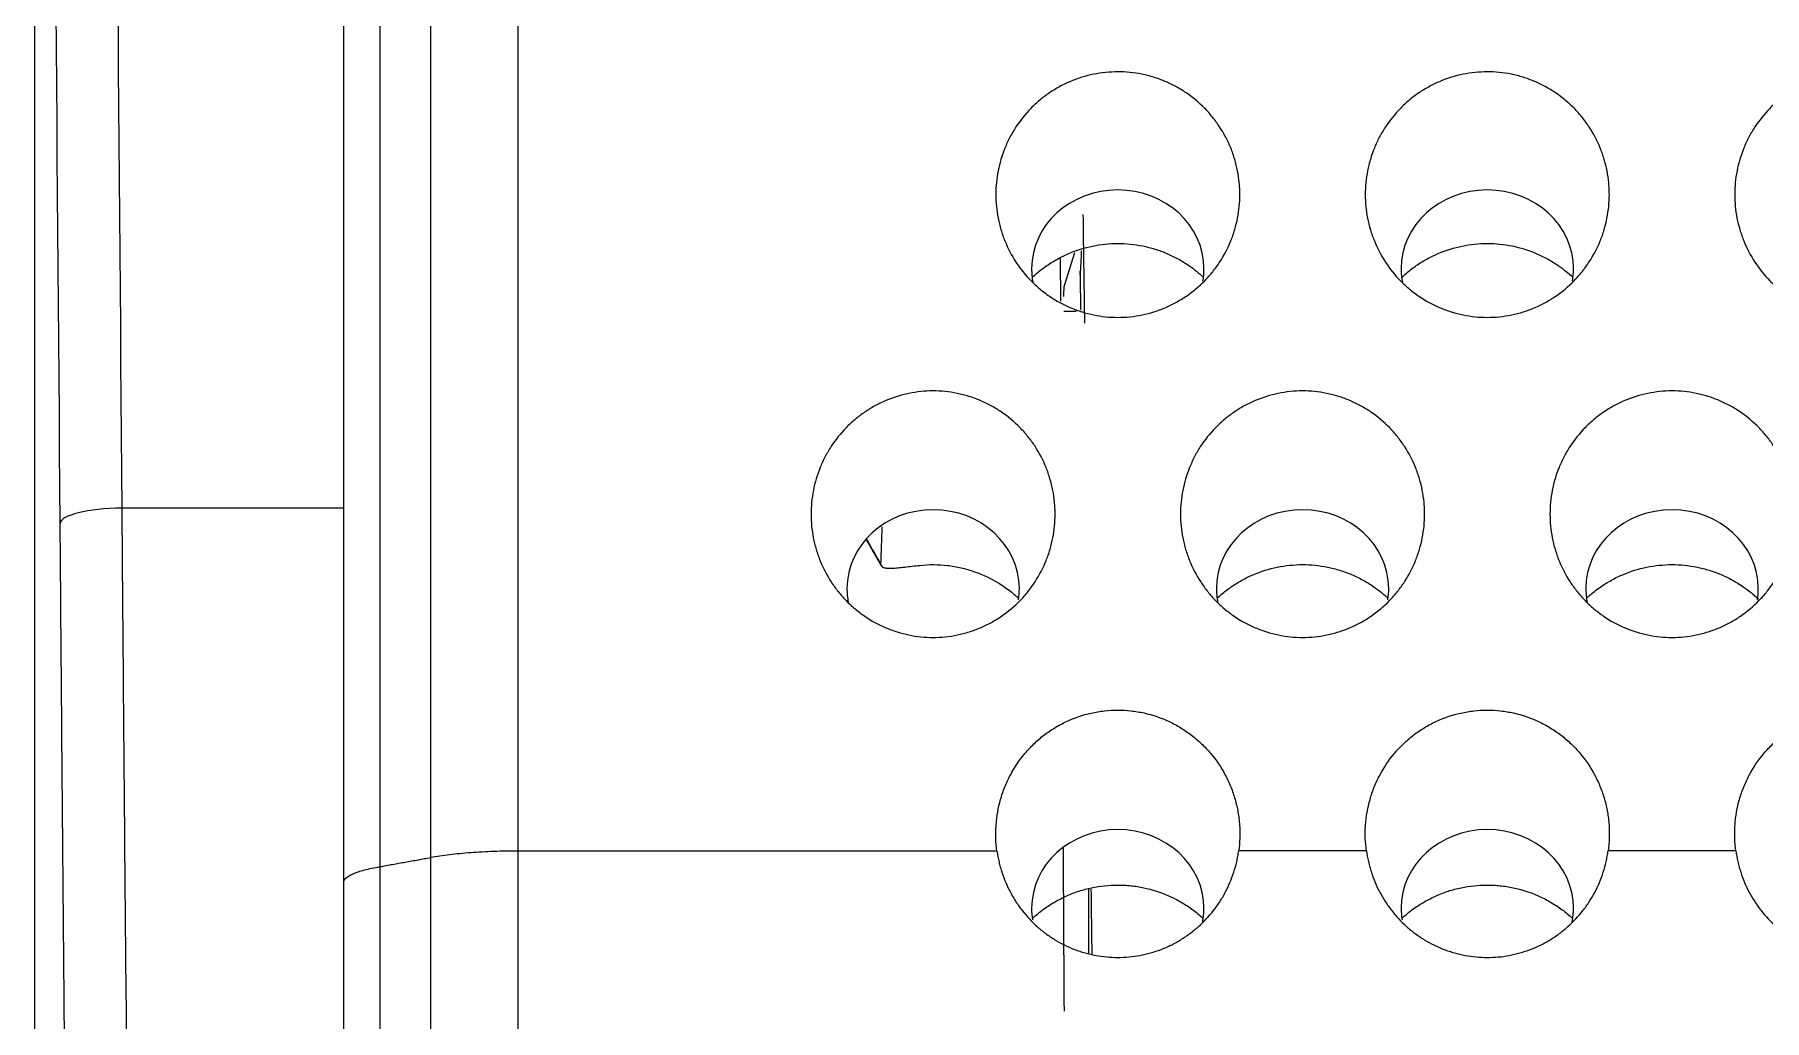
# Model space of a CAD drawing. Header units: millimetres. Extents: x 70151 to 230897, y 35202 to 113211.
# Drawn here: x 178099.42 to 178113.41, y 69215.44 to 69223.41 of the extents above; entities that cross this region are included whole.
import ezdxf

# ---------------------------------------------------------------- set-up
doc = ezdxf.new("R2010")
doc.units = ezdxf.units.MM
doc.header["$LTSCALE"] = 50
doc.layers.add('2-con', color=2, linetype='Continuous')
doc.layers.add('mark-B', color=2, linetype='Continuous', lineweight=20)

# ---------------------------------------------------------------- blocks, each defined once
blk = doc.blocks.new('무풍1WAY 대형')
at = {"layer": 'mark-B'}
for p, q in [((546.971, -457.054), (546.971, -456.534)), ((552.993, -460.133), (554.788, -460.133)), ((547.2, -462.153), (547.198, -461.808)), ((547.084, -462.199), (547.168, -461.932))]:
    blk.add_line(p, q, dxfattribs=at)
for centre, major_axis, ratio, start_param, end_param in [((546.441, -471.105), (0, -44.315), 0.017455, 1.885511, 1.917075), ((543.746, -456.896), (0.697, 0), 0.913545, 2.968508, 3.141588), ((543.746, -456.896), (0.697, 0), 0.913545, 0, 0.149028), ((546.734, -456.896), (0.697, 0), 0.913545, 2.968508, 3.141588), ((546.734, -456.896), (0.697, 0), 0.913545, 0, 0.149028), ((543.746, -456.896), (0.697, 0), 0.913545, 3.141596, 6.283185), ((546.734, -456.896), (0.697, 0), 0.913545, 3.141596, 6.283185), ((542.252, -459.483), (0.697, 0), 0.913545, 2.998943, 3.141588), ((542.252, -459.483), (0.697, 0), 0.913545, 3.141596, 6.283185), ((542.252, -459.483), (0.697, 0), 0.913545, 0, 0.175044), ((545.24, -459.483), (0.697, 0), 0.913545, 2.998943, 3.141588), ((545.24, -459.483), (0.697, 0), 0.913545, 3.141596, 6.283185), ((545.24, -459.483), (0.697, 0), 0.913545, 0, 0.175044), ((548.227, -459.483), (0.697, 0), 0.913545, 2.998943, 3.141588), ((548.227, -459.483), (0.697, 0), 0.913545, 3.141596, 6.283185), ((548.227, -459.483), (0.697, 0), 0.913545, 0, 0.175044), ((554.788, -460.011), (0.498, 0.004), 0.244825, 4.710494, 6.265184), ((547.167, -461.136), (0, -0.797), 0.017455, 0.055724, 0.477295), ((543.746, -462.07), (0.697, 0), 0.913545, 2.982841, 3.141588), ((543.746, -462.07), (0.697, 0), 0.913545, 0, 0.173571), ((546.734, -462.07), (0.697, 0), 0.913545, 2.982841, 3.141588), ((546.734, -462.07), (0.697, 0), 0.913545, 0, 0.173571), ((543.746, -462.07), (0.697, 0), 0.913545, 3.141596, 6.283185), ((546.734, -462.07), (0.697, 0), 0.913545, 3.141596, 6.283185)]:
    blk.add_ellipse(centre, major_axis=major_axis, ratio=ratio, start_param=start_param, end_param=end_param, dxfattribs=at)
for points, degree in [([(552.701, -457.233), (552.701, -444.112), (552.702, -430.948), (552.702, -417.749)], 3), ([(552.289, -417.913), (552.289, -431.081), (552.289, -444.215), (552.289, -457.307)], 3), ([(552.701, -457.233), (552.289, -457.307)], 1), ([(541.736, -457.36), (542.08, -457.36), (542.425, -457.36), (542.769, -457.36)], 3), ([(544.723, -457.36), (545.068, -457.36), (545.412, -457.36), (545.756, -457.36)], 3), ([(547.711, -457.359), (547.781, -457.359), (547.852, -457.359), (547.922, -457.359)], 3), ([(547.922, -457.359), (549.143, -457.359), (550.364, -457.359), (551.585, -457.359)], 3), ([(548.649, -459.677), (548.646, -459.779), (548.642, -459.881), (548.639, -459.982)], 3), ([(548.767, -459.875), (548.706, -459.77), (548.646, -459.665)], 2), ([(555.286, -460.01), (555.335, -466.321), (555.388, -472.632), (555.444, -478.943)], 3), ([(554.946, -479.067), (554.89, -472.756), (554.837, -466.444), (554.788, -460.133)], 3), ([(547.029, -462.215), (547.032, -462.148), (547.036, -462.082), (547.039, -462.016)], 3), ([(547.039, -462.016), (547.038, -462.053)], 1)]:
    blk.add_open_spline(points, degree=degree, dxfattribs=at)
for points, knots in [([(551.585, -457.359), (551.585, -457.179), (551.585, -456.82), (551.585, -456.281), (551.585, -455.743), (551.585, -455.205), (551.585, -454.667), (551.585, -454.13), (551.585, -453.593), (551.585, -453.056), (551.585, -452.52), (551.585, -451.984), (551.585, -451.448), (551.585, -450.913), (551.585, -450.378), (551.585, -449.843), (551.585, -449.309), (551.585, -448.775), (551.585, -448.241), (551.585, -447.708), (551.585, -447.174), (551.585, -446.642), (551.585, -446.109), (551.585, -445.577), (551.585, -445.045), (551.585, -444.514), (551.585, -443.983), (551.585, -443.452), (551.585, -442.922), (551.585, -442.391), (551.585, -441.862), (551.585, -441.332), (551.585, -440.803), (551.585, -440.274), (551.585, -439.746), (551.585, -439.218), (551.585, -438.69), (551.585, -438.162), (551.585, -437.635), (551.585, -437.108), (551.585, -436.582), (551.585, -436.056), (551.585, -435.53), (551.585, -435.004), (551.585, -434.479), (551.585, -433.955), (551.585, -433.43), (551.585, -432.906), (551.585, -432.382), (551.585, -431.859), (551.585, -431.335), (551.585, -430.813), (551.585, -430.29), (551.585, -429.768), (551.585, -429.246), (551.585, -428.725), (551.585, -428.204), (551.585, -427.683), (551.585, -427.162), (551.585, -426.642), (551.585, -426.122), (551.585, -425.603), (551.585, -425.084), (551.585, -424.565), (551.585, -424.047), (551.585, -423.528), (551.585, -423.011), (551.585, -422.493), (551.585, -421.976), (551.585, -421.459), (551.585, -420.943), (551.585, -420.427), (551.585, -419.911), (551.585, -419.396), (551.585, -418.881), (551.585, -418.366), (551.585, -418.023), (551.585, -417.851)], [0, 0, 0, 0, 0.013683, 0.027356, 0.04102, 0.054675, 0.06832, 0.081956, 0.095582, 0.109198, 0.122806, 0.136404, 0.149992, 0.163571, 0.17714, 0.1907, 0.204251, 0.217792, 0.231324, 0.244846, 0.258359, 0.271862, 0.285356, 0.29884, 0.312315, 0.325781, 0.339237, 0.352683, 0.366121, 0.379548, 0.392967, 0.406376, 0.419775, 0.433165, 0.446545, 0.459916, 0.473278, 0.48663, 0.499973, 0.513306, 0.52663, 0.539944, 0.553249, 0.566545, 0.579831, 0.593108, 0.606375, 0.619633, 0.632881, 0.64612, 0.659349, 0.672569, 0.68578, 0.698981, 0.712172, 0.725354, 0.738527, 0.751691, 0.764844, 0.777989, 0.791124, 0.804249, 0.817365, 0.830472, 0.843569, 0.856657, 0.869736, 0.882804, 0.895864, 0.908914, 0.921955, 0.934986, 0.948007, 0.96102, 0.974023, 0.987016, 1, 1, 1, 1]), ([(552.993, -442.018), (552.993, -442.192), (552.993, -442.539), (552.993, -443.06), (552.993, -443.581), (552.993, -444.102), (552.993, -444.622), (552.993, -445.143), (552.993, -445.664), (552.993, -446.184), (552.993, -446.705), (552.993, -447.226), (552.993, -447.746), (552.993, -448.266), (552.993, -448.787), (552.993, -449.307), (552.993, -449.828), (552.993, -450.348), (552.993, -450.868), (552.993, -451.388), (552.993, -451.909), (552.993, -452.429), (552.993, -452.949), (552.993, -453.469), (552.993, -453.989), (552.993, -454.509), (552.993, -455.029), (552.993, -455.549), (552.993, -456.068), (552.993, -456.588), (552.993, -456.935), (552.993, -457.108)], [0, 0, 0, 0, 0.034483, 0.068965, 0.103448, 0.13793, 0.172413, 0.206896, 0.241378, 0.275861, 0.310343, 0.344826, 0.379309, 0.413791, 0.448274, 0.482757, 0.51724, 0.551722, 0.586205, 0.620688, 0.655171, 0.689654, 0.724136, 0.758619, 0.793102, 0.827585, 0.862068, 0.896551, 0.931034, 0.965517, 1, 1, 1, 1]), ([(555.121, -445.094), (555.129, -445.663), (555.146, -446.815), (555.162, -447.993), (555.185, -449.78), (555.2, -450.997), (555.228, -453.483), (555.241, -454.752), (555.259, -456.694), (555.27, -458.001), (555.281, -459.336), (555.286, -460.01)], [0, 0, 0, 0, 0.125, 0.25, 0.25, 0.5, 0.5, 0.75, 0.75, 0.875, 1, 1, 1, 1]), ([(554.788, -460.133), (554.783, -459.467), (554.772, -458.147), (554.761, -456.854), (554.743, -454.933), (554.73, -453.678), (554.702, -451.219), (554.688, -450.015), (554.664, -448.248), (554.648, -447.083), (554.632, -445.944), (554.623, -445.381)], [0, 0, 0, 0, 0.125, 0.25, 0.25, 0.5, 0.5, 0.75, 0.75, 0.875, 1, 1, 1, 1]), ([(555.493, -488.059), (555.493, -485.014), (555.493, -481.958), (555.493, -476.339), (555.493, -473.779), (555.493, -469.929), (555.493, -468.643), (555.493, -466.713), (555.493, -466.069), (555.493, -465.102), (555.493, -464.78), (555.493, -464.296), (555.493, -464.135), (555.493, -463.812), (555.493, -463.64), (555.493, -463.339), (555.493, -463.209), (555.493, -462.925), (555.493, -462.781), (555.493, -462.346), (555.493, -462.051), (555.493, -461.148), (555.493, -460.523), (555.493, -459.229), (555.493, -458.56), (555.493, -457.522), (555.493, -457.171), (555.493, -456.635), (555.493, -456.455), (555.493, -456.183), (555.493, -456.092), (555.493, -455.91), (555.493, -455.808), (555.493, -455.644), (555.493, -455.581), (555.493, -455.435), (555.493, -455.362), (555.493, -455.142), (555.493, -454.994), (555.493, -454.547), (555.493, -454.245), (555.493, -453.324), (555.493, -452.693), (555.493, -451.395), (555.493, -450.729), (555.493, -449.703), (555.493, -449.356), (555.493, -448.83), (555.493, -448.654), (555.493, -448.299), (555.493, -448.112), (555.493, -447.94)], [0, 0, 0, 0, 0.23099, 0.23099, 0.423242, 0.423242, 0.519369, 0.519369, 0.567432, 0.567432, 0.591463, 0.591463, 0.603479, 0.603479, 0.615495, 0.615495, 0.627511, 0.627511, 0.639526, 0.639526, 0.663558, 0.663558, 0.711621, 0.711621, 0.759684, 0.759684, 0.783716, 0.783716, 0.795732, 0.795732, 0.80174, 0.80174, 0.807748, 0.807748, 0.813755, 0.813755, 0.819763, 0.819763, 0.831779, 0.831779, 0.855811, 0.855811, 0.903874, 0.903874, 0.951937, 0.951937, 0.975969, 0.975969, 0.987984, 0.987984, 1, 1, 1, 1]), ([(541.736, -457.36), (541.732, -457.331), (541.726, -457.302), (541.717, -457.259), (541.713, -457.244), (541.705, -457.216), (541.701, -457.202), (541.678, -457.132), (541.656, -457.078), (541.614, -457), (541.599, -456.975), (541.575, -456.937), (541.567, -456.925), (541.55, -456.901), (541.541, -456.889), (541.495, -456.831), (541.455, -456.788), (541.389, -456.729), (541.366, -456.71), (541.33, -456.683), (541.318, -456.675), (541.293, -456.658), (541.281, -456.65), (541.218, -456.611), (541.165, -456.585), (541.095, -456.558), (541.081, -456.553), (541.053, -456.544), (541.038, -456.54), (540.995, -456.527), (540.966, -456.52), (540.878, -456.504), (540.819, -456.499), (540.73, -456.499), (540.699, -456.5), (540.64, -456.505), (540.61, -456.509), (540.523, -456.526), (540.465, -456.542), (540.396, -456.569), (540.382, -456.574), (540.354, -456.586), (540.314, -456.605), (540.249, -456.641), (540.2, -456.674), (540.164, -456.701), (540.152, -456.71), (540.129, -456.728), (540.118, -456.738), (540.062, -456.788), (540.022, -456.831), (539.968, -456.9), (539.95, -456.924), (539.918, -456.974), (539.903, -457), (539.862, -457.078), (539.839, -457.132), (539.812, -457.216), (539.804, -457.244), (539.794, -457.287), (539.791, -457.302), (539.786, -457.331), (539.783, -457.345), (539.781, -457.36)], [0, 0, 0, 0, 0.03125, 0.03125, 0.046875, 0.046875, 0.0625, 0.0625, 0.125, 0.125, 0.15625, 0.15625, 0.171875, 0.171875, 0.1875, 0.1875, 0.25, 0.25, 0.28125, 0.28125, 0.296875, 0.296875, 0.3125, 0.3125, 0.375, 0.375, 0.390625, 0.390625, 0.40625, 0.40625, 0.4375, 0.4375, 0.5, 0.5, 0.53125, 0.53125, 0.5625, 0.5625, 0.625, 0.625, 0.640625, 0.640625, 0.65625, 0.6875, 0.71875, 0.71875, 0.734375, 0.734375, 0.75, 0.75, 0.8125, 0.8125, 0.84375, 0.84375, 0.875, 0.875, 0.9375, 0.9375, 0.96875, 0.96875, 0.984375, 0.984375, 1, 1, 1, 1]), ([(544.723, -457.36), (544.719, -457.331), (544.714, -457.302), (544.704, -457.259), (544.7, -457.244), (544.693, -457.216), (544.688, -457.202), (544.666, -457.132), (544.643, -457.078), (544.602, -457), (544.587, -456.975), (544.563, -456.937), (544.554, -456.925), (544.537, -456.901), (544.528, -456.889), (544.483, -456.831), (544.443, -456.788), (544.377, -456.729), (544.354, -456.71), (544.318, -456.683), (544.305, -456.675), (544.281, -456.658), (544.268, -456.65), (544.205, -456.611), (544.152, -456.585), (544.083, -456.558), (544.069, -456.553), (544.04, -456.544), (544.026, -456.54), (543.983, -456.527), (543.954, -456.52), (543.866, -456.504), (543.807, -456.499), (543.717, -456.499), (543.687, -456.5), (543.627, -456.505), (543.598, -456.509), (543.51, -456.526), (543.453, -456.542), (543.383, -456.569), (543.369, -456.574), (543.342, -456.586), (543.301, -456.605), (543.236, -456.641), (543.187, -456.674), (543.152, -456.701), (543.14, -456.71), (543.117, -456.728), (543.105, -456.738), (543.05, -456.788), (543.009, -456.831), (542.955, -456.9), (542.938, -456.924), (542.906, -456.974), (542.891, -457), (542.849, -457.078), (542.826, -457.132), (542.799, -457.216), (542.792, -457.244), (542.782, -457.287), (542.779, -457.302), (542.773, -457.331), (542.771, -457.345), (542.769, -457.36)], [0, 0, 0, 0, 0.03125, 0.03125, 0.046875, 0.046875, 0.0625, 0.0625, 0.125, 0.125, 0.15625, 0.15625, 0.171875, 0.171875, 0.1875, 0.1875, 0.25, 0.25, 0.28125, 0.28125, 0.296875, 0.296875, 0.3125, 0.3125, 0.375, 0.375, 0.390625, 0.390625, 0.40625, 0.40625, 0.4375, 0.4375, 0.5, 0.5, 0.53125, 0.53125, 0.5625, 0.5625, 0.625, 0.625, 0.640625, 0.640625, 0.65625, 0.6875, 0.71875, 0.71875, 0.734375, 0.734375, 0.75, 0.75, 0.8125, 0.8125, 0.84375, 0.84375, 0.875, 0.875, 0.9375, 0.9375, 0.96875, 0.96875, 0.984375, 0.984375, 1, 1, 1, 1]), ([(547.711, -457.359), (547.707, -457.33), (547.701, -457.301), (547.691, -457.258), (547.688, -457.244), (547.68, -457.215), (547.676, -457.201), (547.653, -457.131), (547.63, -457.077), (547.589, -457), (547.574, -456.974), (547.55, -456.937), (547.542, -456.925), (547.524, -456.9), (547.515, -456.889), (547.47, -456.83), (547.43, -456.788), (547.364, -456.729), (547.341, -456.71), (547.305, -456.683), (547.293, -456.674), (547.268, -456.658), (547.255, -456.65), (547.192, -456.611), (547.139, -456.585), (547.07, -456.558), (547.056, -456.553), (547.027, -456.544), (547.013, -456.539), (546.97, -456.527), (546.941, -456.52), (546.853, -456.504), (546.794, -456.499), (546.704, -456.499), (546.674, -456.5), (546.614, -456.505), (546.585, -456.51), (546.497, -456.526), (546.44, -456.542), (546.37, -456.569), (546.356, -456.574), (546.329, -456.586), (546.289, -456.605), (546.224, -456.641), (546.175, -456.674), (546.139, -456.701), (546.127, -456.71), (546.104, -456.729), (546.093, -456.738), (546.037, -456.788), (545.997, -456.831), (545.943, -456.9), (545.925, -456.924), (545.893, -456.974), (545.878, -457), (545.837, -457.078), (545.814, -457.132), (545.787, -457.216), (545.779, -457.244), (545.769, -457.287), (545.766, -457.302), (545.761, -457.331), (545.758, -457.345), (545.756, -457.36)], [0, 0, 0, 0, 0.03125, 0.03125, 0.046875, 0.046875, 0.0625, 0.0625, 0.125, 0.125, 0.15625, 0.15625, 0.171875, 0.171875, 0.1875, 0.1875, 0.25, 0.25, 0.28125, 0.28125, 0.296875, 0.296875, 0.3125, 0.3125, 0.375, 0.375, 0.390625, 0.390625, 0.40625, 0.40625, 0.4375, 0.4375, 0.5, 0.5, 0.53125, 0.53125, 0.5625, 0.5625, 0.625, 0.625, 0.640625, 0.640625, 0.65625, 0.6875, 0.71875, 0.71875, 0.734375, 0.734375, 0.75, 0.75, 0.8125, 0.8125, 0.84375, 0.84375, 0.875, 0.875, 0.9375, 0.9375, 0.96875, 0.96875, 0.984375, 0.984375, 1, 1, 1, 1]), ([(546.951, -457.051), (546.951, -457.051), (546.951, -457.05), (546.95, -456.933), (546.948, -456.819), (546.946, -456.648), (546.945, -456.592), (546.944, -456.532), (546.944, -456.529), (546.944, -456.525)], [0, 0, 0, 0, 0.004268, 0.004268, 0.655101, 0.655101, 0.980517, 0.980517, 1, 1, 1, 1]), ([(544.437, -456.814), (544.407, -456.842), (544.376, -456.867), (544.328, -456.902), (544.313, -456.912), (544.284, -456.931), (544.238, -456.958), (544.16, -456.998), (544.094, -457.024), (544.044, -457.04), (544.027, -457.045), (543.993, -457.054), (543.975, -457.058), (543.888, -457.077), (543.818, -457.084), (543.73, -457.084), (543.712, -457.084), (543.677, -457.082), (543.659, -457.081), (543.606, -457.075), (543.571, -457.07), (543.467, -457.048), (543.4, -457.026), (543.303, -456.983), (543.271, -456.967), (543.21, -456.932), (543.151, -456.894), (543.096, -456.85), (543.066, -456.824), (543.063, -456.821), (543.06, -456.818)], [0, 0, 0, 0, 0.081181, 0.081181, 0.116188, 0.116188, 0.151194, 0.221208, 0.291221, 0.291221, 0.326227, 0.326227, 0.361234, 0.361234, 0.501261, 0.501261, 0.536267, 0.536267, 0.571274, 0.571274, 0.641287, 0.641287, 0.781314, 0.781314, 0.851327, 0.851327, 0.921341, 0.991354, 0.991354, 1, 1, 1, 1]), ([(547.424, -456.814), (547.395, -456.842), (547.363, -456.867), (547.316, -456.902), (547.301, -456.912), (547.271, -456.931), (547.226, -456.958), (547.148, -456.998), (547.082, -457.024), (547.031, -457.04), (547.014, -457.045), (546.98, -457.054), (546.963, -457.058), (546.876, -457.077), (546.806, -457.084), (546.718, -457.084), (546.7, -457.084), (546.664, -457.082), (546.647, -457.081), (546.593, -457.075), (546.558, -457.07), (546.455, -457.048), (546.388, -457.026), (546.29, -456.983), (546.259, -456.967), (546.197, -456.932), (546.138, -456.894), (546.083, -456.85), (546.054, -456.824), (546.051, -456.821), (546.047, -456.818)], [0, 0, 0, 0, 0.08118, 0.08118, 0.116187, 0.116187, 0.151194, 0.221207, 0.29122, 0.29122, 0.326227, 0.326227, 0.361234, 0.361234, 0.50126, 0.50126, 0.536267, 0.536267, 0.571274, 0.571274, 0.641287, 0.641287, 0.781314, 0.781314, 0.851327, 0.851327, 0.92134, 0.991354, 0.991354, 1, 1, 1, 1]), ([(552.993, -457.108), (552.993, -457.119), (552.987, -457.131), (552.961, -457.154), (552.942, -457.165), (552.892, -457.187), (552.861, -457.197), (552.789, -457.216), (552.747, -457.225), (552.701, -457.233)], [0, 0, 0, 0, 0.25, 0.25, 0.5, 0.5, 0.75, 0.75, 1, 1, 1, 1]), ([(552.993, -457.108), (552.993, -457.203), (552.993, -457.393), (552.993, -457.679), (552.993, -457.964), (552.993, -458.25), (552.993, -458.535), (552.993, -458.82), (552.993, -459.106), (552.993, -459.391), (552.993, -459.676), (552.993, -459.961), (552.993, -460.246), (552.993, -460.531), (552.993, -460.816), (552.993, -461.101), (552.993, -461.386), (552.993, -461.671), (552.993, -461.955), (552.993, -462.24), (552.993, -462.525), (552.993, -462.809), (552.993, -463.094), (552.993, -463.378), (552.993, -463.662), (552.993, -463.947), (552.993, -464.231), (552.993, -464.515), (552.993, -464.799), (552.993, -465.084), (552.993, -465.368), (552.993, -465.652), (552.993, -465.936), (552.993, -466.22), (552.993, -466.503), (552.993, -466.787), (552.993, -467.071), (552.993, -467.355), (552.993, -467.638), (552.993, -467.922), (552.993, -468.205), (552.993, -468.489), (552.993, -468.772), (552.993, -469.055), (552.993, -469.339), (552.993, -469.622), (552.993, -469.905), (552.993, -470.188), (552.993, -470.471), (552.993, -470.754), (552.993, -471.037), (552.993, -471.32), (552.993, -471.602), (552.993, -471.885), (552.993, -472.168), (552.993, -472.45), (552.993, -472.733), (552.993, -473.015), (552.993, -473.298), (552.993, -473.58), (552.993, -473.862), (552.993, -474.145), (552.993, -474.427), (552.993, -474.709), (552.993, -474.991), (552.993, -475.273), (552.993, -475.555), (552.993, -476.05), (552.993, -477.07), (552.993, -478.924), (552.993, -481.706), (552.993, -484.168), (552.993, -485.992), (552.993, -486.863), (552.993, -487.701), (552.993, -488.506), (552.993, -489.278), (552.993, -490.017), (552.993, -490.723), (552.993, -491.396), (552.993, -492.036), (552.993, -492.643), (552.993, -493.218), (552.993, -493.76), (552.993, -494.11), (552.993, -494.28)], [0, 0, 0, 0, 0.007577, 0.015155, 0.022732, 0.030309, 0.037887, 0.045464, 0.053041, 0.060618, 0.068195, 0.075772, 0.083349, 0.090927, 0.098504, 0.10608, 0.113657, 0.121234, 0.128811, 0.136388, 0.143965, 0.151542, 0.159119, 0.166695, 0.174272, 0.181849, 0.189426, 0.197002, 0.204579, 0.212156, 0.219732, 0.227309, 0.234885, 0.242462, 0.250039, 0.257615, 0.265192, 0.272768, 0.280345, 0.287921, 0.295498, 0.303074, 0.31065, 0.318227, 0.325803, 0.33338, 0.340956, 0.348532, 0.356109, 0.363685, 0.371262, 0.378838, 0.386414, 0.393991, 0.401567, 0.409143, 0.41672, 0.424296, 0.431872, 0.439449, 0.447025, 0.454601, 0.462177, 0.469754, 0.47733, 0.484906, 0.492483, 0.500059, 0.52485, 0.574775, 0.649835, 0.750029, 0.774561, 0.798208, 0.820972, 0.842852, 0.863849, 0.883961, 0.90319, 0.921534, 0.938995, 0.955572, 0.971266, 0.986075, 1, 1, 1, 1]), ([(552.701, -494.49), (552.702, -492.962), (552.702, -491.432), (552.702, -488.364), (552.702, -486.058), (552.702, -483.744), (552.702, -482.2), (552.702, -481.427), (552.702, -479.106), (552.702, -477.556), (552.701, -474.449), (552.701, -472.893), (552.701, -469.775), (552.701, -468.213), (552.701, -465.085), (552.701, -463.518), (552.701, -460.379), (552.701, -458.807), (552.701, -457.233)], [0, 0, 0, 0, 0.125, 0.125, 0.25, 0.3125, 0.3125, 0.375, 0.375, 0.5, 0.5, 0.625, 0.625, 0.75, 0.75, 0.875, 0.875, 1, 1, 1, 1]), ([(541.736, -457.359), (541.741, -457.394), (541.744, -457.429), (541.745, -457.481), (541.746, -457.499), (541.745, -457.534), (541.744, -457.552), (541.738, -457.64), (541.726, -457.709), (541.702, -457.794), (541.697, -457.81), (541.685, -457.844), (541.679, -457.861), (541.659, -457.91), (541.644, -457.942), (541.595, -458.035), (541.556, -458.094), (541.498, -458.162), (541.486, -458.175), (541.462, -458.201), (541.424, -458.239), (541.357, -458.297), (541.299, -458.337), (541.253, -458.365), (541.238, -458.374), (541.206, -458.391), (541.19, -458.399), (541.109, -458.437), (541.042, -458.46), (540.937, -458.483), (540.902, -458.489), (540.83, -458.497), (540.759, -458.501), (540.688, -458.497), (540.635, -458.491), (540.617, -458.489), (540.581, -458.483), (540.564, -458.48), (540.476, -458.46), (540.409, -458.437), (540.328, -458.399), (540.312, -458.391), (540.28, -458.374), (540.265, -458.365), (540.219, -458.337), (540.16, -458.297), (540.107, -458.251), (540.068, -458.214), (540.056, -458.202), (540.031, -458.176), (540.019, -458.162), (539.962, -458.094), (539.923, -458.036), (539.881, -457.958), (539.873, -457.942), (539.858, -457.91), (539.851, -457.894), (539.832, -457.844), (539.809, -457.778), (539.793, -457.709), (539.784, -457.657), (539.781, -457.64), (539.777, -457.605), (539.775, -457.587), (539.769, -457.499), (539.772, -457.429), (539.781, -457.359)], [0, 0, 0, 0, 0.03125, 0.03125, 0.046875, 0.046875, 0.0625, 0.0625, 0.125, 0.125, 0.140625, 0.140625, 0.15625, 0.15625, 0.1875, 0.1875, 0.25, 0.25, 0.265625, 0.265625, 0.28125, 0.3125, 0.34375, 0.34375, 0.359375, 0.359375, 0.375, 0.375, 0.4375, 0.4375, 0.46875, 0.46875, 0.5, 0.53125, 0.53125, 0.546875, 0.546875, 0.5625, 0.5625, 0.625, 0.625, 0.640625, 0.640625, 0.65625, 0.65625, 0.6875, 0.71875, 0.71875, 0.734375, 0.734375, 0.75, 0.75, 0.8125, 0.8125, 0.828125, 0.828125, 0.84375, 0.84375, 0.875, 0.90625, 0.90625, 0.921875, 0.921875, 0.9375, 0.9375, 1, 1, 1, 1]), ([(544.723, -457.359), (544.728, -457.394), (544.731, -457.429), (544.733, -457.481), (544.733, -457.499), (544.733, -457.534), (544.732, -457.552), (544.726, -457.64), (544.714, -457.709), (544.689, -457.794), (544.684, -457.81), (544.673, -457.844), (544.667, -457.861), (544.647, -457.91), (544.632, -457.942), (544.582, -458.035), (544.543, -458.094), (544.486, -458.162), (544.474, -458.175), (544.449, -458.201), (544.412, -458.239), (544.345, -458.297), (544.287, -458.337), (544.241, -458.365), (544.225, -458.374), (544.194, -458.391), (544.178, -458.399), (544.097, -458.437), (544.03, -458.46), (543.925, -458.483), (543.889, -458.489), (543.818, -458.497), (543.747, -458.501), (543.676, -458.497), (543.622, -458.491), (543.604, -458.489), (543.569, -458.483), (543.551, -458.48), (543.464, -458.46), (543.396, -458.437), (543.316, -458.399), (543.3, -458.391), (543.268, -458.374), (543.252, -458.365), (543.207, -458.337), (543.148, -458.297), (543.094, -458.251), (543.056, -458.214), (543.043, -458.202), (543.019, -458.176), (543.007, -458.162), (542.95, -458.094), (542.91, -458.036), (542.869, -457.958), (542.861, -457.942), (542.846, -457.91), (542.839, -457.894), (542.819, -457.844), (542.796, -457.778), (542.781, -457.709), (542.771, -457.657), (542.769, -457.64), (542.765, -457.605), (542.763, -457.587), (542.757, -457.499), (542.759, -457.429), (542.769, -457.359)], [0, 0, 0, 0, 0.03125, 0.03125, 0.046875, 0.046875, 0.0625, 0.0625, 0.125, 0.125, 0.140625, 0.140625, 0.15625, 0.15625, 0.1875, 0.1875, 0.25, 0.25, 0.265625, 0.265625, 0.28125, 0.3125, 0.34375, 0.34375, 0.359375, 0.359375, 0.375, 0.375, 0.4375, 0.4375, 0.46875, 0.46875, 0.5, 0.53125, 0.53125, 0.546875, 0.546875, 0.5625, 0.5625, 0.625, 0.625, 0.640625, 0.640625, 0.65625, 0.65625, 0.6875, 0.71875, 0.71875, 0.734375, 0.734375, 0.75, 0.75, 0.8125, 0.8125, 0.828125, 0.828125, 0.84375, 0.84375, 0.875, 0.90625, 0.90625, 0.921875, 0.921875, 0.9375, 0.9375, 1, 1, 1, 1]), ([(547.711, -457.359), (547.716, -457.394), (547.719, -457.429), (547.721, -457.481), (547.721, -457.499), (547.72, -457.534), (547.719, -457.552), (547.713, -457.64), (547.701, -457.709), (547.677, -457.794), (547.672, -457.81), (547.66, -457.844), (547.654, -457.861), (547.634, -457.91), (547.619, -457.942), (547.57, -458.035), (547.531, -458.094), (547.473, -458.162), (547.461, -458.175), (547.437, -458.201), (547.4, -458.239), (547.333, -458.297), (547.274, -458.337), (547.228, -458.365), (547.213, -458.374), (547.181, -458.391), (547.165, -458.399), (547.084, -458.437), (547.017, -458.46), (546.913, -458.483), (546.877, -458.489), (546.806, -458.497), (546.734, -458.501), (546.663, -458.497), (546.61, -458.491), (546.592, -458.489), (546.556, -458.483), (546.539, -458.48), (546.451, -458.46), (546.384, -458.437), (546.303, -458.399), (546.287, -458.391), (546.255, -458.374), (546.24, -458.365), (546.194, -458.337), (546.136, -458.297), (546.082, -458.251), (546.043, -458.214), (546.031, -458.202), (546.006, -458.176), (545.994, -458.162), (545.937, -458.094), (545.898, -458.036), (545.856, -457.958), (545.849, -457.942), (545.834, -457.91), (545.826, -457.894), (545.807, -457.844), (545.784, -457.778), (545.768, -457.709), (545.759, -457.657), (545.756, -457.64), (545.752, -457.605), (545.75, -457.587), (545.744, -457.499), (545.747, -457.429), (545.757, -457.359)], [0, 0, 0, 0, 0.03125, 0.03125, 0.046875, 0.046875, 0.0625, 0.0625, 0.125, 0.125, 0.140625, 0.140625, 0.15625, 0.15625, 0.1875, 0.1875, 0.25, 0.25, 0.265625, 0.265625, 0.28125, 0.3125, 0.34375, 0.34375, 0.359375, 0.359375, 0.375, 0.375, 0.4375, 0.4375, 0.46875, 0.46875, 0.5, 0.53125, 0.53125, 0.546875, 0.546875, 0.5625, 0.5625, 0.625, 0.625, 0.640625, 0.640625, 0.65625, 0.65625, 0.6875, 0.71875, 0.71875, 0.734375, 0.734375, 0.75, 0.75, 0.8125, 0.8125, 0.828125, 0.828125, 0.84375, 0.84375, 0.875, 0.90625, 0.90625, 0.921875, 0.921875, 0.9375, 0.9375, 1, 1, 1, 1]), ([(551.585, -457.359), (551.65, -457.359), (551.715, -457.358), (551.843, -457.353), (551.906, -457.35), (552.026, -457.341), (552.084, -457.335), (552.192, -457.323), (552.243, -457.315), (552.289, -457.307)], [0, 0, 0, 0, 0.25, 0.25, 0.5, 0.5, 0.75, 0.75, 1, 1, 1, 1]), ([(551.585, -494.699), (551.585, -491.638), (551.585, -488.563), (551.585, -483.93), (551.585, -482.382), (551.585, -479.281), (551.585, -477.727), (551.585, -474.613), (551.585, -473.054), (551.585, -469.928), (551.585, -468.363), (551.585, -465.227), (551.585, -463.657), (551.585, -460.512), (551.585, -458.936), (551.585, -457.359)], [0, 0, 0, 0, 0.25, 0.25, 0.375, 0.375, 0.5, 0.5, 0.625, 0.625, 0.75, 0.75, 0.875, 0.875, 1, 1, 1, 1]), ([(552.289, -457.307), (552.289, -458.883), (552.289, -460.457), (552.289, -463.599), (552.289, -465.168), (552.289, -468.301), (552.289, -469.865), (552.289, -472.987), (552.289, -474.546), (552.289, -477.656), (552.289, -479.209), (552.289, -482.307), (552.289, -483.854), (552.289, -488.482), (552.289, -491.554), (552.289, -494.612)], [0, 0, 0, 0, 0.125, 0.125, 0.25, 0.25, 0.375, 0.375, 0.5, 0.5, 0.625, 0.625, 0.75, 0.75, 1, 1, 1, 1]), ([(542.252, -459.087), (542.318, -459.087), (542.383, -459.094), (542.479, -459.114), (542.511, -459.122), (542.558, -459.136), (542.574, -459.142), (542.605, -459.153), (542.62, -459.159), (542.695, -459.191), (542.752, -459.222), (542.819, -459.268), (542.832, -459.278), (542.858, -459.298), (542.871, -459.308), (542.909, -459.339), (542.956, -459.384), (542.999, -459.432), (543.039, -459.483), (543.058, -459.509), (543.112, -459.591), (543.142, -459.648), (543.178, -459.737), (543.188, -459.768), (543.202, -459.814), (543.206, -459.83), (543.214, -459.861), (543.218, -459.877), (543.233, -459.956), (543.239, -460.02), (543.239, -460.116), (543.238, -460.149), (543.231, -460.213), (543.227, -460.245), (543.208, -460.34), (543.19, -460.401), (543.154, -460.491), (543.14, -460.521), (543.11, -460.578), (543.094, -460.606), (543.041, -460.687), (543.001, -460.737), (542.944, -460.795), (542.932, -460.807), (542.908, -460.829), (542.872, -460.861), (542.807, -460.91), (542.752, -460.944), (542.709, -460.968), (542.695, -460.975), (542.665, -460.99), (542.65, -460.996), (542.575, -461.028), (542.512, -461.048), (542.416, -461.067), (542.384, -461.072), (542.318, -461.079), (542.285, -461.081), (542.187, -461.081), (542.123, -461.074), (542.042, -461.058), (542.026, -461.054), (541.994, -461.046), (541.947, -461.033), (541.87, -461.005), (541.812, -460.976), (541.769, -460.953), (541.754, -460.945), (541.726, -460.928), (541.713, -460.919), (541.645, -460.873), (541.596, -460.831), (541.539, -460.773), (541.528, -460.761), (541.506, -460.737), (541.496, -460.724), (541.465, -460.686), (541.446, -460.66), (541.393, -460.579), (541.363, -460.522), (541.333, -460.447), (541.327, -460.432), (541.316, -460.401), (541.302, -460.355), (541.283, -460.277), (541.273, -460.214), (541.269, -460.166), (541.268, -460.149), (541.266, -460.117), (541.266, -460.101), (541.266, -460.02), (541.272, -459.956), (541.29, -459.862), (541.298, -459.831), (541.311, -459.784), (541.316, -459.769), (541.327, -459.738), (541.333, -459.723), (541.363, -459.648), (541.393, -459.591), (541.445, -459.51), (541.464, -459.484), (541.505, -459.432), (541.527, -459.408), (541.595, -459.339), (541.644, -459.297), (541.725, -459.241), (541.753, -459.224), (541.81, -459.193), (541.869, -459.164), (541.93, -459.142), (541.992, -459.122), (542.024, -459.114), (542.121, -459.094), (542.186, -459.087), (542.252, -459.087)], [0, 0, 0, 0, 0.03125, 0.03125, 0.046875, 0.046875, 0.054688, 0.054688, 0.0625, 0.0625, 0.09375, 0.09375, 0.101563, 0.101563, 0.109375, 0.109375, 0.125, 0.140625, 0.140625, 0.15625, 0.15625, 0.1875, 0.1875, 0.203125, 0.203125, 0.210938, 0.210938, 0.21875, 0.21875, 0.25, 0.25, 0.265625, 0.265625, 0.28125, 0.28125, 0.3125, 0.3125, 0.328125, 0.328125, 0.34375, 0.34375, 0.375, 0.375, 0.382813, 0.382813, 0.390625, 0.40625, 0.421875, 0.421875, 0.429688, 0.429688, 0.4375, 0.4375, 0.46875, 0.46875, 0.484375, 0.484375, 0.5, 0.5, 0.53125, 0.53125, 0.539063, 0.539063, 0.546875, 0.5625, 0.578125, 0.578125, 0.585938, 0.585938, 0.59375, 0.59375, 0.625, 0.625, 0.632813, 0.632813, 0.640625, 0.640625, 0.65625, 0.65625, 0.6875, 0.6875, 0.695313, 0.695313, 0.703125, 0.71875, 0.734375, 0.734375, 0.742188, 0.742188, 0.75, 0.75, 0.78125, 0.78125, 0.796875, 0.796875, 0.804688, 0.804688, 0.8125, 0.8125, 0.84375, 0.84375, 0.859375, 0.859375, 0.875, 0.875, 0.90625, 0.90625, 0.921875, 0.921875, 0.9375, 0.953125, 0.953125, 0.96875, 0.96875, 1, 1, 1, 1]), ([(545.24, -459.087), (545.306, -459.087), (545.371, -459.094), (545.467, -459.114), (545.498, -459.122), (545.546, -459.136), (545.561, -459.142), (545.592, -459.153), (545.607, -459.159), (545.682, -459.191), (545.739, -459.222), (545.807, -459.268), (545.82, -459.278), (545.846, -459.298), (545.859, -459.308), (545.896, -459.339), (545.944, -459.384), (545.987, -459.432), (546.027, -459.483), (546.046, -459.509), (546.099, -459.591), (546.129, -459.648), (546.165, -459.737), (546.176, -459.768), (546.19, -459.814), (546.194, -459.83), (546.202, -459.861), (546.205, -459.877), (546.221, -459.956), (546.227, -460.02), (546.227, -460.116), (546.225, -460.149), (546.219, -460.213), (546.214, -460.245), (546.196, -460.34), (546.178, -460.401), (546.141, -460.491), (546.128, -460.521), (546.098, -460.578), (546.082, -460.606), (546.029, -460.687), (545.989, -460.737), (545.931, -460.795), (545.92, -460.807), (545.896, -460.829), (545.859, -460.861), (545.795, -460.91), (545.74, -460.944), (545.697, -460.968), (545.682, -460.975), (545.652, -460.99), (545.637, -460.996), (545.562, -461.028), (545.5, -461.048), (545.404, -461.067), (545.372, -461.072), (545.306, -461.079), (545.273, -461.081), (545.175, -461.081), (545.11, -461.074), (545.03, -461.058), (545.013, -461.054), (544.981, -461.046), (544.934, -461.033), (544.858, -461.005), (544.799, -460.976), (544.756, -460.953), (544.742, -460.945), (544.714, -460.928), (544.7, -460.919), (544.633, -460.873), (544.583, -460.831), (544.526, -460.773), (544.515, -460.761), (544.494, -460.737), (544.483, -460.724), (544.453, -460.686), (544.434, -460.66), (544.381, -460.579), (544.351, -460.522), (544.32, -460.447), (544.315, -460.432), (544.304, -460.401), (544.289, -460.355), (544.27, -460.277), (544.261, -460.214), (544.256, -460.166), (544.255, -460.149), (544.253, -460.117), (544.253, -460.101), (544.253, -460.02), (544.259, -459.956), (544.278, -459.862), (544.285, -459.831), (544.299, -459.784), (544.304, -459.769), (544.315, -459.738), (544.32, -459.723), (544.351, -459.648), (544.38, -459.591), (544.433, -459.51), (544.452, -459.484), (544.493, -459.432), (544.514, -459.408), (544.582, -459.339), (544.632, -459.297), (544.712, -459.241), (544.74, -459.224), (544.798, -459.193), (544.856, -459.164), (544.917, -459.142), (544.979, -459.122), (545.011, -459.114), (545.108, -459.094), (545.174, -459.087), (545.24, -459.087)], [0, 0, 0, 0, 0.03125, 0.03125, 0.046875, 0.046875, 0.054688, 0.054688, 0.0625, 0.0625, 0.09375, 0.09375, 0.101563, 0.101563, 0.109375, 0.109375, 0.125, 0.140625, 0.140625, 0.15625, 0.15625, 0.1875, 0.1875, 0.203125, 0.203125, 0.210938, 0.210938, 0.21875, 0.21875, 0.25, 0.25, 0.265625, 0.265625, 0.28125, 0.28125, 0.3125, 0.3125, 0.328125, 0.328125, 0.34375, 0.34375, 0.375, 0.375, 0.382813, 0.382813, 0.390625, 0.40625, 0.421875, 0.421875, 0.429688, 0.429688, 0.4375, 0.4375, 0.46875, 0.46875, 0.484375, 0.484375, 0.5, 0.5, 0.53125, 0.53125, 0.539063, 0.539063, 0.546875, 0.5625, 0.578125, 0.578125, 0.585938, 0.585938, 0.59375, 0.59375, 0.625, 0.625, 0.632813, 0.632813, 0.640625, 0.640625, 0.65625, 0.65625, 0.6875, 0.6875, 0.695313, 0.695313, 0.703125, 0.71875, 0.734375, 0.734375, 0.742188, 0.742188, 0.75, 0.75, 0.78125, 0.78125, 0.796875, 0.796875, 0.804688, 0.804688, 0.8125, 0.8125, 0.84375, 0.84375, 0.859375, 0.859375, 0.875, 0.875, 0.90625, 0.90625, 0.921875, 0.921875, 0.9375, 0.953125, 0.953125, 0.96875, 0.96875, 1, 1, 1, 1]), ([(548.227, -459.087), (548.294, -459.087), (548.359, -459.094), (548.454, -459.114), (548.486, -459.122), (548.533, -459.136), (548.549, -459.142), (548.58, -459.153), (548.595, -459.159), (548.67, -459.191), (548.727, -459.222), (548.794, -459.268), (548.807, -459.278), (548.834, -459.298), (548.846, -459.308), (548.884, -459.339), (548.931, -459.384), (548.974, -459.432), (549.015, -459.483), (549.034, -459.509), (549.087, -459.591), (549.117, -459.648), (549.153, -459.737), (549.164, -459.768), (549.177, -459.814), (549.182, -459.83), (549.189, -459.861), (549.193, -459.877), (549.208, -459.956), (549.214, -460.02), (549.214, -460.116), (549.213, -460.149), (549.206, -460.213), (549.202, -460.245), (549.183, -460.34), (549.165, -460.401), (549.129, -460.491), (549.115, -460.521), (549.085, -460.578), (549.069, -460.606), (549.016, -460.687), (548.976, -460.737), (548.919, -460.795), (548.907, -460.807), (548.883, -460.829), (548.847, -460.861), (548.782, -460.91), (548.727, -460.944), (548.684, -460.968), (548.67, -460.975), (548.64, -460.99), (548.625, -460.996), (548.55, -461.028), (548.487, -461.048), (548.392, -461.067), (548.359, -461.072), (548.293, -461.079), (548.261, -461.081), (548.163, -461.081), (548.098, -461.074), (548.017, -461.058), (548.001, -461.054), (547.969, -461.046), (547.922, -461.033), (547.845, -461.005), (547.787, -460.976), (547.744, -460.953), (547.729, -460.945), (547.701, -460.928), (547.688, -460.919), (547.62, -460.873), (547.571, -460.831), (547.514, -460.773), (547.503, -460.761), (547.481, -460.737), (547.471, -460.724), (547.44, -460.686), (547.421, -460.66), (547.368, -460.579), (547.338, -460.522), (547.308, -460.447), (547.302, -460.432), (547.292, -460.401), (547.277, -460.355), (547.258, -460.277), (547.248, -460.214), (547.244, -460.166), (547.243, -460.149), (547.241, -460.117), (547.241, -460.101), (547.241, -460.02), (547.247, -459.956), (547.265, -459.862), (547.273, -459.831), (547.286, -459.784), (547.291, -459.769), (547.302, -459.738), (547.308, -459.723), (547.338, -459.648), (547.368, -459.591), (547.421, -459.51), (547.44, -459.484), (547.48, -459.432), (547.502, -459.408), (547.57, -459.339), (547.619, -459.297), (547.7, -459.241), (547.728, -459.224), (547.785, -459.193), (547.844, -459.164), (547.905, -459.142), (547.967, -459.122), (547.999, -459.114), (548.096, -459.094), (548.161, -459.087), (548.227, -459.087)], [0, 0, 0, 0, 0.03125, 0.03125, 0.046875, 0.046875, 0.054687, 0.054687, 0.0625, 0.0625, 0.09375, 0.09375, 0.101562, 0.101562, 0.109375, 0.109375, 0.125, 0.140625, 0.140625, 0.15625, 0.15625, 0.1875, 0.1875, 0.203125, 0.203125, 0.210937, 0.210937, 0.21875, 0.21875, 0.25, 0.25, 0.265625, 0.265625, 0.28125, 0.28125, 0.3125, 0.3125, 0.328125, 0.328125, 0.34375, 0.34375, 0.375, 0.375, 0.382812, 0.382812, 0.390625, 0.40625, 0.421875, 0.421875, 0.429687, 0.429687, 0.4375, 0.4375, 0.46875, 0.46875, 0.484375, 0.484375, 0.5, 0.5, 0.53125, 0.53125, 0.539062, 0.539062, 0.546875, 0.5625, 0.578125, 0.578125, 0.585937, 0.585937, 0.59375, 0.59375, 0.625, 0.625, 0.632812, 0.632812, 0.640625, 0.640625, 0.65625, 0.65625, 0.6875, 0.6875, 0.695312, 0.695312, 0.703125, 0.71875, 0.734375, 0.734375, 0.742187, 0.742187, 0.75, 0.75, 0.78125, 0.78125, 0.796875, 0.796875, 0.804687, 0.804687, 0.8125, 0.8125, 0.84375, 0.84375, 0.859375, 0.859375, 0.875, 0.875, 0.90625, 0.90625, 0.921875, 0.921875, 0.9375, 0.953125, 0.953125, 0.96875, 0.96875, 1, 1, 1, 1]), ([(542.941, -459.407), (542.931, -459.417), (542.895, -459.448), (542.83, -459.498), (542.772, -459.533), (542.728, -459.558), (542.713, -459.566), (542.682, -459.581), (542.666, -459.588), (542.588, -459.621), (542.523, -459.642), (542.423, -459.662), (542.389, -459.667), (542.321, -459.674), (542.287, -459.676), (542.185, -459.676), (542.117, -459.669), (542.033, -459.652), (542.017, -459.648), (541.983, -459.64), (541.934, -459.626), (541.855, -459.597), (541.794, -459.567), (541.749, -459.542), (541.734, -459.534), (541.705, -459.516), (541.691, -459.507), (541.633, -459.467), (541.592, -459.434), (541.554, -459.398)], [0, 0, 0, 0, 0.027792, 0.094597, 0.161402, 0.161402, 0.194804, 0.194804, 0.228206, 0.228206, 0.361816, 0.361816, 0.42862, 0.42862, 0.495425, 0.495425, 0.629034, 0.629034, 0.662437, 0.662437, 0.695839, 0.762644, 0.829449, 0.829449, 0.862851, 0.862851, 0.896253, 0.896253, 1, 1, 1, 1]), ([(545.929, -459.407), (545.918, -459.417), (545.882, -459.448), (545.817, -459.498), (545.76, -459.533), (545.715, -459.558), (545.7, -459.566), (545.669, -459.581), (545.654, -459.588), (545.575, -459.621), (545.511, -459.642), (545.411, -459.662), (545.377, -459.667), (545.309, -459.674), (545.274, -459.676), (545.172, -459.676), (545.105, -459.669), (545.021, -459.652), (545.004, -459.648), (544.971, -459.64), (544.922, -459.626), (544.842, -459.597), (544.781, -459.567), (544.736, -459.542), (544.722, -459.534), (544.693, -459.516), (544.678, -459.507), (544.623, -459.468), (544.584, -459.437), (544.547, -459.403)], [0, 0, 0, 0, 0.027925, 0.095048, 0.162171, 0.162171, 0.195733, 0.195733, 0.229294, 0.229294, 0.36354, 0.36354, 0.430663, 0.430663, 0.497787, 0.497787, 0.632033, 0.632033, 0.665594, 0.665594, 0.699156, 0.766279, 0.833402, 0.833402, 0.866964, 0.866964, 0.900525, 0.900525, 1, 1, 1, 1]), ([(548.335, -459.67), (548.297, -459.674), (548.26, -459.676), (548.185, -459.676), (548.111, -459.671), (548.037, -459.659), (547.982, -459.646), (547.964, -459.641), (547.928, -459.631), (547.91, -459.625), (547.822, -459.594), (547.755, -459.562), (547.675, -459.513), (547.66, -459.503), (547.629, -459.481), (547.591, -459.453), (547.555, -459.422), (547.534, -459.403)], [0, 0, 0, 0, 0.128667, 0.128667, 0.257334, 0.386001, 0.386001, 0.450335, 0.450335, 0.514669, 0.514669, 0.772003, 0.772003, 0.836336, 0.836336, 0.90067, 1, 1, 1, 1]), ([(548.649, -459.677), (548.649, -459.671), (548.647, -459.666), (548.641, -459.659), (548.639, -459.657), (548.633, -459.654), (548.63, -459.653), (548.619, -459.649), (548.609, -459.648), (548.592, -459.647), (548.586, -459.647), (548.573, -459.647), (548.56, -459.647), (548.544, -459.648), (548.528, -459.649), (548.52, -459.65), (548.494, -459.652), (548.476, -459.654), (548.438, -459.659), (548.417, -459.661), (548.377, -459.666), (548.356, -459.668), (548.335, -459.67)], [0, 0, 0, 0, 0.125, 0.125, 0.1875, 0.1875, 0.25, 0.25, 0.375, 0.375, 0.4375, 0.4375, 0.5, 0.5625, 0.5625, 0.625, 0.625, 0.75, 0.75, 0.875, 0.875, 1, 1, 1, 1]), ([(548.765, -459.879), (548.734, -459.826), (548.704, -459.773), (548.665, -459.705), (548.657, -459.691), (548.649, -459.677)], [0, 0, 0, 0, 0.788742, 0.788742, 1, 1, 1, 1]), ([(540.759, -461.676), (540.825, -461.676), (540.89, -461.683), (540.985, -461.702), (541.017, -461.711), (541.064, -461.725), (541.08, -461.73), (541.11, -461.742), (541.126, -461.748), (541.201, -461.779), (541.258, -461.81), (541.325, -461.856), (541.338, -461.866), (541.364, -461.886), (541.377, -461.896), (541.414, -461.927), (541.438, -461.949), (541.506, -462.018), (541.546, -462.069), (541.618, -462.178), (541.648, -462.235), (541.684, -462.324), (541.694, -462.354), (541.713, -462.416), (541.721, -462.447), (541.739, -462.542), (541.745, -462.605), (541.745, -462.702), (541.744, -462.734), (541.738, -462.798), (541.733, -462.83), (541.714, -462.924), (541.696, -462.985), (541.66, -463.075), (541.646, -463.105), (541.616, -463.162), (541.6, -463.189), (541.547, -463.27), (541.507, -463.32), (541.45, -463.378), (541.438, -463.39), (541.414, -463.412), (541.378, -463.444), (541.313, -463.493), (541.258, -463.526), (541.215, -463.55), (541.2, -463.557), (541.171, -463.572), (541.156, -463.578), (541.08, -463.61), (541.018, -463.629), (540.922, -463.649), (540.89, -463.654), (540.824, -463.66), (540.792, -463.662), (540.694, -463.662), (540.629, -463.656), (540.548, -463.64), (540.532, -463.636), (540.5, -463.628), (540.453, -463.614), (540.377, -463.587), (540.318, -463.558), (540.275, -463.535), (540.261, -463.527), (540.233, -463.51), (540.219, -463.501), (540.152, -463.455), (540.102, -463.414), (540.034, -463.345), (540.013, -463.32), (539.972, -463.27), (539.953, -463.243), (539.9, -463.163), (539.87, -463.106), (539.839, -463.031), (539.834, -463.016), (539.823, -462.985), (539.808, -462.939), (539.789, -462.862), (539.78, -462.798), (539.775, -462.751), (539.774, -462.735), (539.772, -462.702), (539.772, -462.686), (539.772, -462.605), (539.778, -462.542), (539.796, -462.448), (539.804, -462.417), (539.818, -462.37), (539.823, -462.355), (539.833, -462.324), (539.839, -462.309), (539.869, -462.235), (539.899, -462.178), (539.952, -462.097), (539.971, -462.071), (540.012, -462.02), (540.033, -461.996), (540.101, -461.926), (540.151, -461.885), (540.231, -461.83), (540.259, -461.812), (540.317, -461.781), (540.375, -461.753), (540.436, -461.73), (540.498, -461.711), (540.53, -461.703), (540.627, -461.683), (540.692, -461.676), (540.759, -461.676)], [0, 0, 0, 0, 0.03125, 0.03125, 0.046875, 0.046875, 0.054688, 0.054688, 0.0625, 0.0625, 0.09375, 0.09375, 0.101563, 0.101563, 0.109375, 0.109375, 0.125, 0.125, 0.15625, 0.15625, 0.1875, 0.1875, 0.203125, 0.203125, 0.21875, 0.21875, 0.25, 0.25, 0.265625, 0.265625, 0.28125, 0.28125, 0.3125, 0.3125, 0.328125, 0.328125, 0.34375, 0.34375, 0.375, 0.375, 0.382813, 0.382813, 0.390625, 0.40625, 0.421875, 0.421875, 0.429688, 0.429688, 0.4375, 0.4375, 0.46875, 0.46875, 0.484375, 0.484375, 0.5, 0.5, 0.53125, 0.53125, 0.539063, 0.539063, 0.546875, 0.5625, 0.578125, 0.578125, 0.585938, 0.585938, 0.59375, 0.59375, 0.625, 0.625, 0.640625, 0.640625, 0.65625, 0.65625, 0.6875, 0.6875, 0.695312, 0.695312, 0.703125, 0.71875, 0.734375, 0.734375, 0.742187, 0.742187, 0.75, 0.75, 0.78125, 0.78125, 0.796875, 0.796875, 0.804687, 0.804687, 0.8125, 0.8125, 0.84375, 0.84375, 0.859375, 0.859375, 0.875, 0.875, 0.90625, 0.90625, 0.921875, 0.921875, 0.9375, 0.953125, 0.953125, 0.96875, 0.96875, 1, 1, 1, 1]), ([(543.746, -461.676), (543.812, -461.676), (543.877, -461.683), (543.973, -461.702), (544.004, -461.711), (544.051, -461.725), (544.067, -461.73), (544.098, -461.742), (544.113, -461.748), (544.188, -461.779), (544.245, -461.81), (544.312, -461.856), (544.326, -461.866), (544.352, -461.886), (544.365, -461.896), (544.402, -461.927), (544.426, -461.949), (544.494, -462.018), (544.534, -462.069), (544.605, -462.178), (544.635, -462.235), (544.671, -462.324), (544.682, -462.354), (544.7, -462.416), (544.708, -462.447), (544.727, -462.542), (544.733, -462.605), (544.733, -462.702), (544.731, -462.734), (544.725, -462.798), (544.72, -462.83), (544.702, -462.924), (544.684, -462.985), (544.647, -463.075), (544.634, -463.105), (544.604, -463.162), (544.587, -463.189), (544.535, -463.27), (544.494, -463.32), (544.437, -463.378), (544.426, -463.39), (544.402, -463.412), (544.365, -463.444), (544.301, -463.493), (544.245, -463.526), (544.202, -463.55), (544.188, -463.557), (544.158, -463.572), (544.143, -463.578), (544.068, -463.61), (544.006, -463.629), (543.91, -463.649), (543.878, -463.654), (543.812, -463.66), (543.779, -463.662), (543.681, -463.662), (543.616, -463.656), (543.536, -463.64), (543.52, -463.636), (543.488, -463.628), (543.441, -463.614), (543.364, -463.587), (543.306, -463.558), (543.263, -463.535), (543.249, -463.527), (543.221, -463.51), (543.207, -463.501), (543.139, -463.455), (543.09, -463.414), (543.022, -463.345), (543, -463.32), (542.959, -463.27), (542.94, -463.243), (542.887, -463.163), (542.857, -463.106), (542.827, -463.031), (542.821, -463.016), (542.81, -462.985), (542.796, -462.939), (542.776, -462.862), (542.767, -462.798), (542.763, -462.751), (542.761, -462.735), (542.76, -462.702), (542.759, -462.686), (542.759, -462.605), (542.766, -462.542), (542.784, -462.448), (542.792, -462.417), (542.805, -462.37), (542.81, -462.355), (542.821, -462.324), (542.827, -462.309), (542.857, -462.235), (542.887, -462.178), (542.94, -462.097), (542.959, -462.071), (542.999, -462.02), (543.021, -461.996), (543.089, -461.926), (543.138, -461.885), (543.219, -461.83), (543.247, -461.812), (543.304, -461.781), (543.363, -461.753), (543.424, -461.73), (543.486, -461.711), (543.518, -461.703), (543.615, -461.683), (543.68, -461.676), (543.746, -461.676)], [0, 0, 0, 0, 0.03125, 0.03125, 0.046875, 0.046875, 0.054688, 0.054688, 0.0625, 0.0625, 0.09375, 0.09375, 0.101563, 0.101563, 0.109375, 0.109375, 0.125, 0.125, 0.15625, 0.15625, 0.1875, 0.1875, 0.203125, 0.203125, 0.21875, 0.21875, 0.25, 0.25, 0.265625, 0.265625, 0.28125, 0.28125, 0.3125, 0.3125, 0.328125, 0.328125, 0.34375, 0.34375, 0.375, 0.375, 0.382813, 0.382813, 0.390625, 0.40625, 0.421875, 0.421875, 0.429688, 0.429688, 0.4375, 0.4375, 0.46875, 0.46875, 0.484375, 0.484375, 0.5, 0.5, 0.53125, 0.53125, 0.539063, 0.539063, 0.546875, 0.5625, 0.578125, 0.578125, 0.585938, 0.585938, 0.59375, 0.59375, 0.625, 0.625, 0.640625, 0.640625, 0.65625, 0.65625, 0.6875, 0.6875, 0.695313, 0.695313, 0.703125, 0.71875, 0.734375, 0.734375, 0.742188, 0.742188, 0.75, 0.75, 0.78125, 0.78125, 0.796875, 0.796875, 0.804688, 0.804688, 0.8125, 0.8125, 0.84375, 0.84375, 0.859375, 0.859375, 0.875, 0.875, 0.90625, 0.90625, 0.921875, 0.921875, 0.9375, 0.953125, 0.953125, 0.96875, 0.96875, 1, 1, 1, 1]), ([(546.734, -461.676), (546.8, -461.676), (546.865, -461.683), (546.96, -461.702), (546.992, -461.711), (547.039, -461.725), (547.055, -461.73), (547.085, -461.742), (547.101, -461.748), (547.176, -461.779), (547.233, -461.81), (547.3, -461.856), (547.313, -461.866), (547.339, -461.886), (547.352, -461.896), (547.39, -461.927), (547.413, -461.949), (547.481, -462.018), (547.522, -462.069), (547.593, -462.178), (547.623, -462.235), (547.659, -462.324), (547.67, -462.354), (547.688, -462.416), (547.696, -462.447), (547.714, -462.542), (547.72, -462.605), (547.72, -462.702), (547.719, -462.734), (547.713, -462.798), (547.708, -462.83), (547.69, -462.924), (547.671, -462.985), (547.635, -463.075), (547.621, -463.105), (547.591, -463.162), (547.575, -463.189), (547.522, -463.27), (547.482, -463.32), (547.425, -463.378), (547.413, -463.39), (547.389, -463.412), (547.353, -463.444), (547.288, -463.493), (547.233, -463.526), (547.19, -463.55), (547.175, -463.557), (547.146, -463.572), (547.131, -463.578), (547.055, -463.61), (546.993, -463.629), (546.898, -463.649), (546.865, -463.654), (546.799, -463.66), (546.767, -463.662), (546.669, -463.662), (546.604, -463.656), (546.524, -463.64), (546.507, -463.636), (546.476, -463.628), (546.428, -463.614), (546.352, -463.587), (546.293, -463.558), (546.25, -463.535), (546.236, -463.527), (546.208, -463.51), (546.194, -463.501), (546.127, -463.455), (546.077, -463.414), (546.009, -463.345), (545.988, -463.32), (545.947, -463.27), (545.928, -463.243), (545.875, -463.163), (545.845, -463.106), (545.814, -463.031), (545.809, -463.016), (545.798, -462.985), (545.783, -462.939), (545.764, -462.862), (545.755, -462.798), (545.75, -462.751), (545.749, -462.735), (545.747, -462.702), (545.747, -462.686), (545.747, -462.605), (545.753, -462.542), (545.771, -462.448), (545.779, -462.417), (545.793, -462.37), (545.798, -462.355), (545.809, -462.324), (545.814, -462.309), (545.845, -462.235), (545.874, -462.178), (545.927, -462.097), (545.946, -462.071), (545.987, -462.02), (546.009, -461.996), (546.076, -461.926), (546.126, -461.885), (546.206, -461.83), (546.235, -461.812), (546.292, -461.781), (546.35, -461.753), (546.411, -461.73), (546.474, -461.711), (546.505, -461.703), (546.602, -461.683), (546.668, -461.676), (546.734, -461.676)], [0, 0, 0, 0, 0.03125, 0.03125, 0.046875, 0.046875, 0.054688, 0.054688, 0.0625, 0.0625, 0.09375, 0.09375, 0.101563, 0.101563, 0.109375, 0.109375, 0.125, 0.125, 0.15625, 0.15625, 0.1875, 0.1875, 0.203125, 0.203125, 0.21875, 0.21875, 0.25, 0.25, 0.265625, 0.265625, 0.28125, 0.28125, 0.3125, 0.3125, 0.328125, 0.328125, 0.34375, 0.34375, 0.375, 0.375, 0.382812, 0.382812, 0.390625, 0.40625, 0.421875, 0.421875, 0.429687, 0.429687, 0.4375, 0.4375, 0.46875, 0.46875, 0.484375, 0.484375, 0.5, 0.5, 0.53125, 0.53125, 0.539062, 0.539062, 0.546875, 0.5625, 0.578125, 0.578125, 0.585937, 0.585937, 0.59375, 0.59375, 0.625, 0.625, 0.640625, 0.640625, 0.65625, 0.65625, 0.6875, 0.6875, 0.695312, 0.695312, 0.703125, 0.71875, 0.734375, 0.734375, 0.742187, 0.742187, 0.75, 0.75, 0.78125, 0.78125, 0.796875, 0.796875, 0.804687, 0.804687, 0.8125, 0.8125, 0.84375, 0.84375, 0.859375, 0.859375, 0.875, 0.875, 0.90625, 0.90625, 0.921875, 0.921875, 0.9375, 0.953125, 0.953125, 0.96875, 0.96875, 1, 1, 1, 1]), ([(547.001, -461.63), (547.001, -461.682), (547.002, -461.733), (547.006, -462.026), (547.01, -462.268), (547.013, -462.509)], [0, 0, 0, 0, 0.176953, 0.176953, 1, 1, 1, 1]), ([(547.039, -462.016), (547.038, -461.971), (547.038, -461.927), (547.036, -461.833), (547.035, -461.783), (547.034, -461.733)], [0, 0, 0, 0, 0.470878, 0.470878, 1, 1, 1, 1]), ([(547.17, -461.727), (547.167, -461.727), (547.163, -461.727), (547.151, -461.726), (547.142, -461.726), (547.123, -461.726), (547.113, -461.726), (547.092, -461.726), (547.082, -461.726), (547.071, -461.726)], [0, 0, 0, 0, 0.127855, 0.127855, 0.41857, 0.41857, 0.709285, 0.709285, 1, 1, 1, 1]), ([(544.436, -462.002), (544.425, -462.013), (544.387, -462.046), (544.321, -462.096), (544.264, -462.132), (544.22, -462.156), (544.204, -462.164), (544.174, -462.179), (544.158, -462.186), (544.08, -462.219), (544.016, -462.239), (543.916, -462.26), (543.883, -462.265), (543.814, -462.272), (543.78, -462.274), (543.679, -462.274), (543.612, -462.267), (543.528, -462.25), (543.511, -462.246), (543.478, -462.238), (543.429, -462.224), (543.35, -462.195), (543.289, -462.165), (543.245, -462.141), (543.23, -462.132), (543.201, -462.114), (543.187, -462.105), (543.13, -462.066), (543.09, -462.034), (543.052, -461.998)], [0, 0, 0, 0, 0.031772, 0.098381, 0.16499, 0.16499, 0.198295, 0.198295, 0.231599, 0.231599, 0.364817, 0.364817, 0.431426, 0.431426, 0.498035, 0.498035, 0.631253, 0.631253, 0.664557, 0.664557, 0.697861, 0.76447, 0.831079, 0.831079, 0.864384, 0.864384, 0.897688, 0.897688, 1, 1, 1, 1]), ([(547.424, -462.002), (547.412, -462.013), (547.375, -462.046), (547.309, -462.096), (547.252, -462.132), (547.207, -462.156), (547.192, -462.164), (547.161, -462.179), (547.146, -462.186), (547.068, -462.219), (547.003, -462.239), (546.904, -462.26), (546.87, -462.265), (546.802, -462.272), (546.768, -462.274), (546.666, -462.274), (546.599, -462.267), (546.516, -462.25), (546.499, -462.246), (546.466, -462.238), (546.417, -462.224), (546.338, -462.195), (546.277, -462.165), (546.232, -462.141), (546.218, -462.132), (546.189, -462.114), (546.174, -462.105), (546.117, -462.066), (546.077, -462.034), (546.04, -461.998)], [0, 0, 0, 0, 0.031772, 0.098381, 0.16499, 0.16499, 0.198295, 0.198295, 0.231599, 0.231599, 0.364817, 0.364817, 0.431426, 0.431426, 0.498035, 0.498035, 0.631253, 0.631253, 0.664557, 0.664557, 0.697861, 0.76447, 0.831079, 0.831079, 0.864384, 0.864384, 0.897688, 0.897688, 1, 1, 1, 1])]:
    blk.add_open_spline(points, degree=3, knots=knots, dxfattribs=at)
blk = doc.blocks.new('dpdjzjs')
at = {"layer": 'mark-B', "rotation": 180}
blk.add_blockref('무풍1WAY 대형', (178654.915, 88751.491), dxfattribs=at)

msp = doc.modelspace()

# ---------------------------------------------------------------- block references
at = {"layer": '2-con'}
msp.add_blockref('dpdjzjs', (0, -19992.043), dxfattribs=at)

doc.saveas('drawing.dxf')
